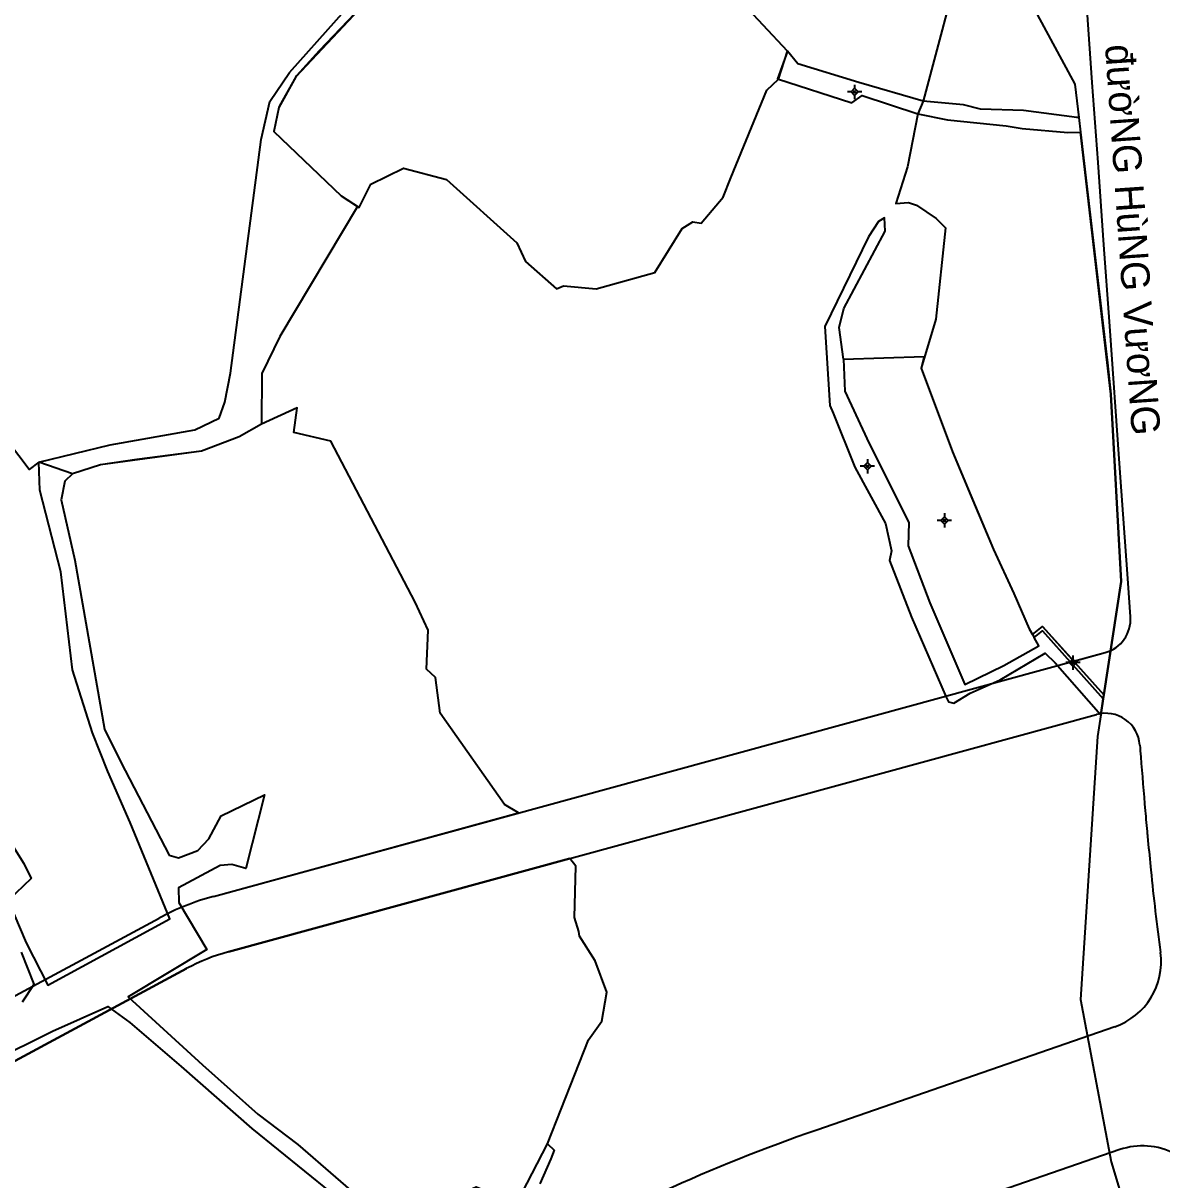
# Model space of a CAD drawing. Extents: x 548357 to 553331, y 1835329 to 1842351.
# Drawn here: x 551277.7 to 551476, y 1839455.2 to 1839656.6 of the extents above; entities that cross this region are included whole.
import ezdxf

# ---------------------------------------------------------------- set-up
doc = ezdxf.new("R2010")
doc.units = 0
for name, color, linetype in [('Level 1', 7, 'Continuous'), ('Level 10', 7, 'Continuous'), ('Level 11', 7, 'Continuous'), ('Level 2', 7, 'Continuous'), ('Level 30', 7, 'Continuous')]:
    doc.layers.add(name, color=color, linetype=linetype)

msp = doc.modelspace()

# ---------------------------------------------------------------- linework, layer by layer
at = {"layer": 'Level 10'}
for p, q in [((551461.53, 1839640.22), (551461.83, 1839637.64)), ((551453.45, 1839550.17), (551453.78, 1839549.67)), ((551465.77, 1839538.97), (551465.88, 1839539.69)), ((551465.34, 1839536.23), (551465.77, 1839538.97))]:
    msp.add_line(p, q, dxfattribs=at)
for points in [[(551416.64, 1840074.89), (551424.17, 1840026.23), (551434.21, 1839998.79), (551424.62, 1839987.08), (551436.5, 1839902.05), (551417.51, 1839889.51), (551418.07, 1839881.03), (551443.01, 1839878.23), (551448.98, 1839814.54), (551438.57, 1839772.51), (551443.94, 1839723.78), (551445.03, 1839675.24), (551460.86, 1839645.99), (551461.53, 1839640.22)], [(551275.37, 1839514.2), (551277.79, 1839510.32), (551279.07, 1839507.73), (551275.07, 1839503.85), (551278.24, 1839496.53), (551282.01, 1839489.14), (551303.22, 1839500.69), (551296.34, 1839517.44), (551292.43, 1839526.36), (551289.78, 1839533.04), (551286.26, 1839544.06), (551284.24, 1839561.11), (551280.62, 1839575.3), (551280.44, 1839580.22), (551292.82, 1839583.19), (551307.6, 1839585.83), (551311.84, 1839587.84), (551312.83, 1839590.61), (551313.77, 1839595.71), (551319.16, 1839636.38), (551320.63, 1839643.01), (551324.07, 1839648.01), (551340.43, 1839666.41)], [(551341.58, 1839664.79), (551329.26, 1839651.81), (551325.29, 1839647.43), (551325.17, 1839647.25), (551322.34, 1839642.25), (551322.23, 1839641.96), (551321.37, 1839637.76), (551333.08, 1839626.57), (551335.93, 1839624.72)], [(551461.53, 1839640.22), (551461.19, 1839640.17), (551451.88, 1839641.39), (551444.43, 1839641.65), (551441.45, 1839642.42), (551434.42, 1839643.06), (551423.22, 1839646.32), (551412.59, 1839649.54), (551410.81, 1839651.73), (551409.07, 1839646.92), (551422, 1839642.76), (551423.78, 1839644.04), (551433.49, 1839640.85), (551438.68, 1839639.78), (551448.88, 1839638.76), (551451.68, 1839638.31), (551459.6, 1839637.6), (551461.83, 1839637.64)], [(551465.88, 1839539.69), (551468.92, 1839559.4), (551467.13, 1839592.05), (551461.83, 1839637.64)], [(551335.93, 1839624.72), (551322.41, 1839602.05), (551319.26, 1839595.65), (551319.18, 1839586.79), (551315.33, 1839584.58), (551308.72, 1839582.11), (551297.48, 1839580.64), (551291.17, 1839579.74), (551286.3, 1839578.16), (551284.94, 1839576.91), (551284.32, 1839573.62), (551286.7, 1839563.12), (551291.85, 1839533.72), (551294.68, 1839527.99), (551303.1, 1839511.78), (551304.76, 1839511.28), (551308.11, 1839512.58), (551310.02, 1839514.63), (551312.17, 1839518.64), (551319.71, 1839522.27), (551316.49, 1839509.45), (551314.02, 1839510.17), (551311.99, 1839509.95), (551304.77, 1839506.1), (551304.78, 1839503.54), (551309.69, 1839495.33), (551295.96, 1839487.09), (551308.93, 1839475.28), (551318.53, 1839466.65), (551325.51, 1839461.39), (551338.63, 1839450.05)], [(551420.55, 1839598.14), (551419.79, 1839603.65), (551420.6, 1839606.96), (551427.79, 1839620.41), (551427.7, 1839622.74), (551426.62, 1839622.09), (551424.92, 1839619.45), (551417.29, 1839603.83), (551418.16, 1839590.03), (551418.74, 1839588.73), (551422.51, 1839579.34), (551427.86, 1839569.5), (551428.91, 1839564.75), (551428.57, 1839563.1), (551432.41, 1839553.19), (551438.44, 1839539.29), (551438.83, 1839538.46), (551439.79, 1839538.21), (551442.6, 1839540), (551447.84, 1839542.32), (551455.68, 1839546.91), (551457.42, 1839545.23), (551465.34, 1839536.23)], [(551420.55, 1839598.14), (551434.57, 1839598.57), (551434.06, 1839596.57), (551439.51, 1839582), (551446.66, 1839564.97), (551450.2, 1839557.33), (551452.86, 1839551.17), (551453.45, 1839550.17)], [(551420.55, 1839598.14), (551420.79, 1839592.54), (551424.99, 1839583.45), (551431.9, 1839569.7), (551431.83, 1839565.64), (551435.59, 1839555.73), (551441.68, 1839541.5), (551448.45, 1839544.82), (551454.55, 1839548.19), (551453.78, 1839549.67)], [(551453.45, 1839550.17), (551455.23, 1839551.6), (551465.88, 1839539.69)], [(551453.78, 1839549.67), (551455.19, 1839550.81), (551465.77, 1839538.97)], [(551465.34, 1839536.23), (551464.76, 1839532.45), (551461.81, 1839486.66), (551467.19, 1839458.39), (551471.63, 1839443.54)], [(551277.57, 1839486.25), (551279.59, 1839489.3), (551277.38, 1839494.87)], [(551261.63, 1839470.6), (551282.82, 1839481.12), (551292.45, 1839485.41), (551296.24, 1839482.66), (551305.19, 1839474.97), (551317.52, 1839464.16), (551331.28, 1839453.04)], [(551363.69, 1839451.19), (551368.99, 1839461.53), (551370.18, 1839460.41), (551369.58, 1839458.93), (551367.66, 1839454.54)]]:
    msp.add_lwpolyline(points, dxfattribs=at)
at = {"layer": 'Level 11'}
for p, q in [((551421.87, 1839644.66), (551421.24, 1839644.66)), ((551422.49, 1839645.29), (551421.87, 1839644.66)), ((551421.87, 1839644.66), (551422.49, 1839644.03)), ((551422.49, 1839645.91), (551422.49, 1839645.29)), ((551423.11, 1839644.66), (551422.49, 1839645.29)), ((551422.49, 1839644.03), (551423.11, 1839644.66)), ((551423.74, 1839644.66), (551423.11, 1839644.66)), ((551422.49, 1839644.03), (551422.49, 1839643.41)), ((551424.72, 1839580.11), (551424.09, 1839579.48)), ((551424.72, 1839580.73), (551424.72, 1839580.11)), ((551425.35, 1839579.48), (551424.72, 1839580.11)), ((551424.09, 1839579.48), (551423.47, 1839579.48)), ((551424.09, 1839579.48), (551424.72, 1839578.85)), ((551424.72, 1839578.85), (551425.35, 1839579.48)), ((551424.72, 1839578.85), (551424.72, 1839578.23)), ((551425.97, 1839579.48), (551425.35, 1839579.48)), ((551437.51, 1839570.04), (551436.88, 1839570.04)), ((551438.13, 1839570.67), (551437.51, 1839570.04)), ((551437.51, 1839570.04), (551438.13, 1839569.41)), ((551438.13, 1839571.29), (551438.13, 1839570.67)), ((551438.75, 1839570.04), (551438.13, 1839570.67)), ((551438.13, 1839569.41), (551438.75, 1839570.04)), ((551439.38, 1839570.04), (551438.75, 1839570.04)), ((551438.13, 1839569.41), (551438.13, 1839568.79)), ((551460.5, 1839545.91), (551459.87, 1839545.29)), ((551460.5, 1839546.54), (551460.5, 1839545.91)), ((551461.13, 1839545.29), (551460.5, 1839545.91)), ((551459.87, 1839545.29), (551459.25, 1839545.29)), ((551459.87, 1839545.29), (551460.5, 1839544.67)), ((551460.5, 1839544.67), (551461.13, 1839545.29)), ((551460.5, 1839544.67), (551460.5, 1839544.04)), ((551461.75, 1839545.29), (551461.13, 1839545.29))]:
    msp.add_line(p, q, dxfattribs=at)
for centre in [(551422.49, 1839644.66), (551424.72, 1839579.48), (551438.13, 1839570.04), (551460.5, 1839545.29)]:
    msp.add_circle(centre, 0.15, dxfattribs=at)
at = {"layer": 'Level 2'}
msp.add_line((551465.77, 1839538.97), (551465.34, 1839536.23), dxfattribs=at)
for points in [[(551424.62, 1839987.08), (551436.5, 1839902.05), (551417.51, 1839889.51), (551418.07, 1839881.03), (551443.01, 1839878.23), (551448.98, 1839814.54), (551438.57, 1839772.51), (551443.94, 1839723.78), (551445.03, 1839675.24), (551460.86, 1839645.99), (551461.53, 1839640.22), (551461.83, 1839637.64), (551466.21, 1839599.93), (551466.5, 1839597.46), (551467.13, 1839592.05), (551468.92, 1839559.4), (551465.88, 1839539.69), (551465.77, 1839538.97)], [(551465.34, 1839536.23), (551464.76, 1839532.45), (551461.81, 1839486.66), (551467.19, 1839458.39), (551471.63, 1839443.54)]]:
    msp.add_lwpolyline(points, dxfattribs=at)
at = {"layer": 'Level 30'}
for points in [[(551464.87, 1839632.34), (551463.87, 1839646.32), (551462.98, 1839658.88), (551461.71, 1839676.62), (551460.61, 1839691.95)], [(551341.58, 1839664.79), (551325.17, 1839647.25), (551322.23, 1839641.96), (551321.37, 1839637.76), (551333.08, 1839626.57), (551336.22, 1839624.53), (551338.22, 1839628.57), (551343.9, 1839631.36), (551351.4, 1839629.4), (551363.64, 1839618.35), (551365.18, 1839615.15), (551370.57, 1839610.39), (551371.79, 1839610.87), (551377.47, 1839610.35), (551387.71, 1839613.22), (551392.45, 1839620.86), (551394.34, 1839622.05), (551395.76, 1839621.79), (551399.59, 1839626.3), (551400.95, 1839629.7), (551407.2, 1839644.98), (551409.24, 1839646.86), (551410.81, 1839651.73), (551398.07, 1839665.37)], [(551439.17, 1839660.96), (551434.42, 1839643.06), (551433.49, 1839640.85), (551431.67, 1839631.63), (551429.69, 1839625.21), (551431.85, 1839625.38), (551433.26, 1839624.92), (551436.68, 1839622.62), (551438.29, 1839621.01), (551436.61, 1839605.09), (551434.06, 1839596.57), (551439.51, 1839582), (551443.09, 1839573.49), (551446.66, 1839564.97), (551450.2, 1839557.33), (551452.86, 1839551.17), (551453.45, 1839550.17), (551455.23, 1839551.6), (551460.64, 1839545.55), (551466.12, 1839547.05)], [(551463.87, 1839646.32), (551462.98, 1839658.88)], [(551464.87, 1839632.34), (551463.87, 1839646.32)], [(551465.89, 1839618.05), (551464.87, 1839632.34)], [(551470.52, 1839553.26), (551470.1, 1839559.13), (551468.67, 1839579.15), (551466.85, 1839604.66), (551465.89, 1839618.05), (551464.87, 1839632.34)], [(551466.85, 1839604.66), (551465.89, 1839618.05)], [(551468.67, 1839579.15), (551466.85, 1839604.66)], [(551348.21, 1839550.92), (551345.98, 1839555.8), (551331.27, 1839583.86), (551324.81, 1839585.35), (551325.43, 1839589.68), (551319.18, 1839586.79), (551315.33, 1839584.58), (551308.72, 1839582.11), (551291.17, 1839579.74), (551286.3, 1839578.16), (551280.44, 1839580.22), (551278.71, 1839578.9), (551271.46, 1839588.45), (551250.87, 1839585.97), (551257.71, 1839490.14)], [(551470.1, 1839559.13), (551468.67, 1839579.15)], [(551470.52, 1839553.26), (551470.1, 1839559.13)], [(551310.83, 1839504.6), (551363.95, 1839519.12), (551361.49, 1839520.57), (551350.33, 1839536.47), (551349.51, 1839542.69), (551347.93, 1839544.18), (551348.21, 1839550.92)], [(551310.83, 1839504.6), (551466.12, 1839547.05)], [(551313.46, 1839494.96), (551464.58, 1839536.26)], [(551376.16, 1839479.64), (551378.46, 1839482.89), (551379.33, 1839487.9), (551377.29, 1839493.38), (551374.6, 1839497.69), (551374.47, 1839498.47), (551373.73, 1839500.89), (551373.94, 1839509.88), (551372.9, 1839511.2), (551313.46, 1839494.96)], [(551269.49, 1839483.66), (551301.37, 1839500.82)], [(551269.49, 1839483.66), (551301.37, 1839500.82)], [(551265.02, 1839469.9), (551306.11, 1839492.01)], [(551306.11, 1839492.01), (551265.02, 1839469.9)], [(551467.8, 1839481.9), (551415.89, 1839463.91)], [(551285.59, 1839395.51), (551300.92, 1839404.28), (551315.27, 1839419.37), (551314.79, 1839421.02), (551345.13, 1839439.54), (551340.72, 1839443.65), (551340.89, 1839448.58), (551345.95, 1839449.15), (551356.56, 1839454.03), (551363.69, 1839451.19), (551368.99, 1839461.53), (551376.16, 1839479.64)], [(551468.67, 1839460.5), (551422.6, 1839444.54)]]:
    msp.add_lwpolyline(points, dxfattribs=at)
for centre, radius, start, end in [((551464.54, 1839552.83), 6, 285.2863, 4.0877), ((551464.54, 1839552.83), 6, 285.2863, 4.0877), ((551466.17, 1839530.47), 6, 4.4035, 105.2863), ((553230.25, 1839666.32), 1763.31, 184.40345, 184.46943), ((552336.14, 1839595.99), 866.43, 184.44071, 185.06409), ((552207.5, 1839584.3), 737.27, 185.04096, 185.36389), ((552160.33, 1839579.89), 689.89, 185.36591, 185.45342), ((553498.49, 1839713.32), 2034.68, 185.61263, 185.75835), ((551895.63, 1839551.58), 423.69, 185.7439, 187.6958), ((551322.69, 1839461.19), 45, 105.2863, 118.2874), ((551322.69, 1839461.19), 45, 105.2863, 118.2874), ((551322.69, 1839461.19), 35, 105.2863, 118.2874), ((551322.69, 1839461.19), 35, 105.2863, 118.2874), ((551463.87, 1839493.24), 12, 289.1133, 7.6958), ((551517.48, 1839170.76), 310.25, 109.1133, 119.788), ((551472.6, 1839449.16), 12, 15.2064, 109.1133)]:
    msp.add_arc(centre, radius, start, end, dxfattribs=at)

# ---------------------------------------------------------------- texts
at = {"layer": 'Level 1'}
msp.add_text('đườNG HùNG VươNG', height=5, rotation=273.9419, dxfattribs=at).set_placement((551466.09, 1839652.79))

doc.saveas('drawing.dxf')
